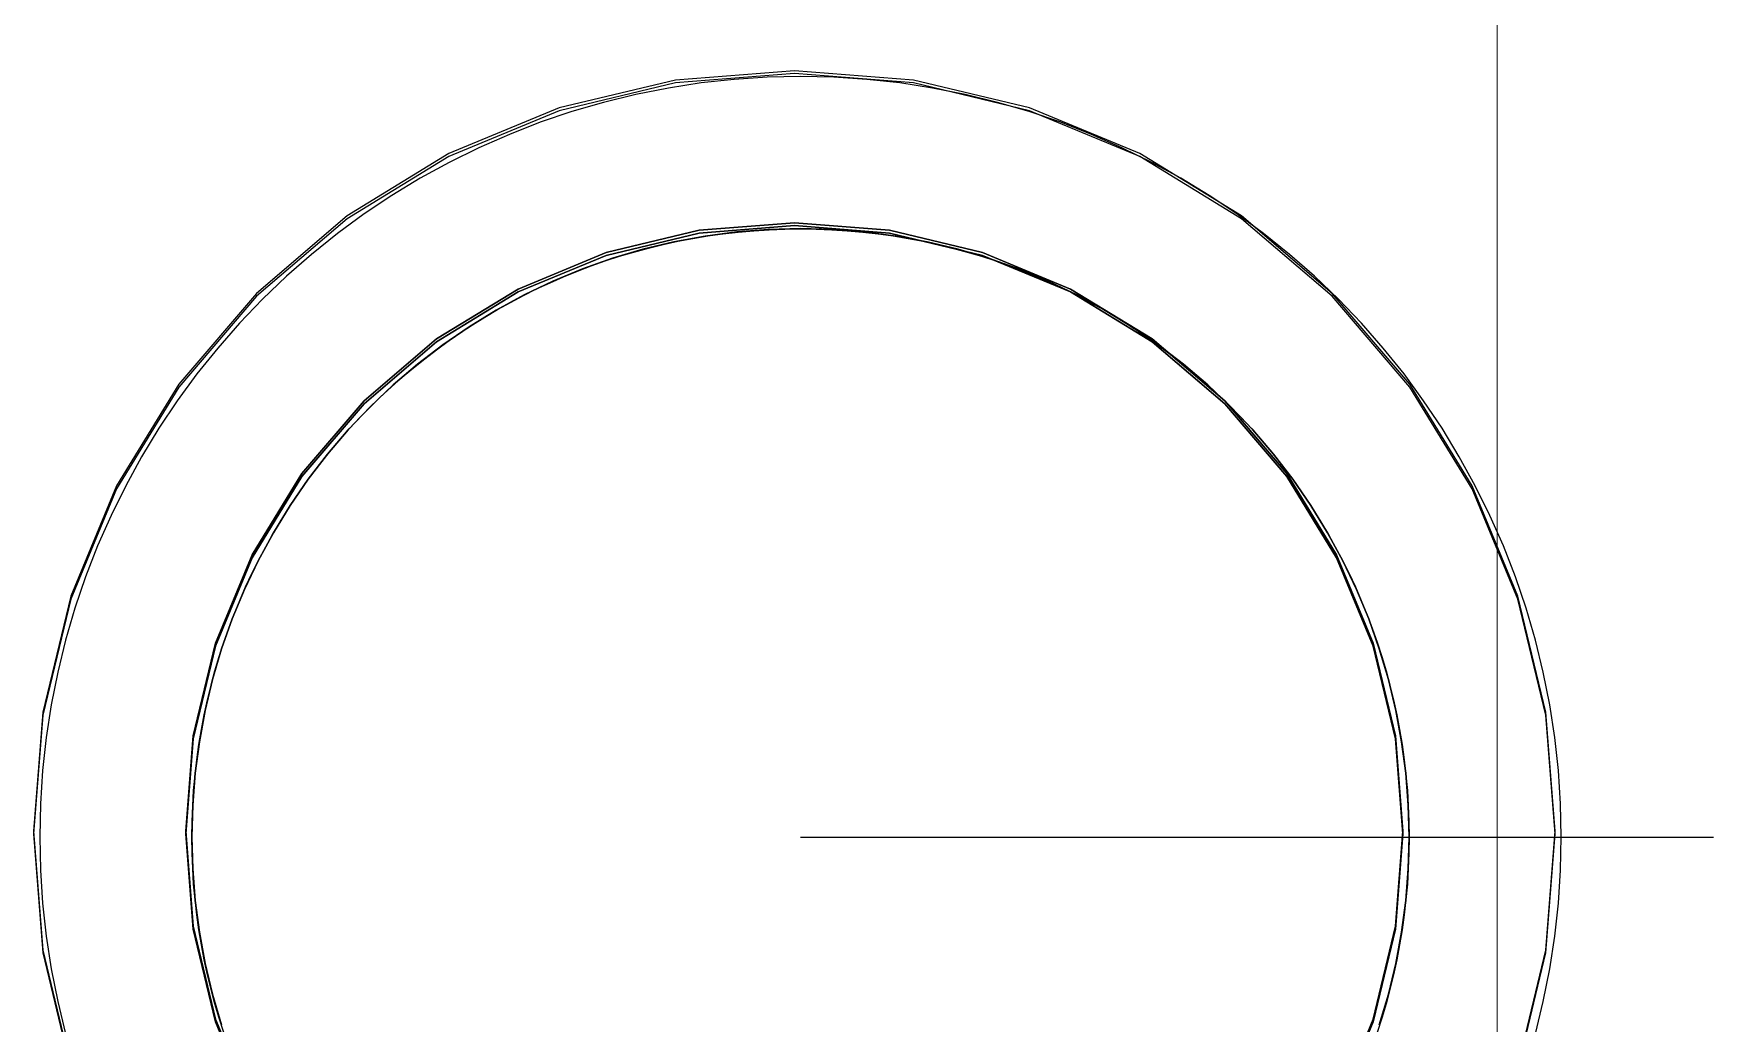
# Model space of a CAD drawing. Header units: millimetres. Extents: x 0 to 59350, y 0 to 29700.
# Drawn here: x 13592.4 to 13647.6, y 14258.7 to 14291.3 of the extents above; entities that cross this region are included whole.
import ezdxf

# ---------------------------------------------------------------- set-up
doc = ezdxf.new("R2010")
doc.units = ezdxf.units.MM
doc.layers.add('Slab', color=7, linetype='Continuous', lineweight=50)
doc.layers.add('Standard', color=7, linetype='Continuous', lineweight=25)

msp = doc.modelspace()

# ---------------------------------------------------------------- linework, layer by layer
at = {"layer": 'Slab', "color": 7, "linetype": 'Continuous', "lineweight": -3}
for p, q in [((13617.399, 14290.07), (13613.488, 14289.762)), ((13617.399, 14290.07), (13613.488, 14289.762)), ((13621.31, 14289.762), (13617.399, 14290.07)), ((13621.31, 14289.762), (13617.399, 14290.07)), ((13613.488, 14289.762), (13609.674, 14288.846)), ((13613.488, 14289.762), (13609.674, 14288.846)), ((13613.488, 14289.667), (13609.674, 14288.751)), ((13613.488, 14289.667), (13609.674, 14288.751)), ((13613.259, 14289.5), (13612.19, 14289.287)), ((13613.259, 14289.5), (13612.19, 14289.287)), ((13613.259, 14289.5), (13612.19, 14289.287)), ((13613.259, 14289.5), (13612.19, 14289.287)), ((13614.337, 14289.666), (13613.259, 14289.5)), ((13614.337, 14289.666), (13613.259, 14289.5)), ((13614.337, 14289.666), (13613.259, 14289.5)), ((13614.337, 14289.666), (13613.259, 14289.5)), ((13617.399, 14289.975), (13613.488, 14289.667)), ((13617.399, 14289.975), (13613.488, 14289.667)), ((13615.422, 14289.785), (13614.337, 14289.666)), ((13615.422, 14289.785), (13614.337, 14289.666)), ((13615.422, 14289.785), (13614.337, 14289.666)), ((13615.422, 14289.785), (13614.337, 14289.666)), ((13616.51, 14289.856), (13615.422, 14289.785)), ((13616.51, 14289.856), (13615.422, 14289.785)), ((13616.51, 14289.856), (13615.422, 14289.785)), ((13616.51, 14289.856), (13615.422, 14289.785)), ((13617.601, 14289.88), (13616.51, 14289.856)), ((13617.601, 14289.88), (13616.51, 14289.856)), ((13617.601, 14289.88), (13616.51, 14289.856)), ((13617.601, 14289.88), (13616.51, 14289.856)), ((13621.31, 14289.667), (13617.399, 14289.975)), ((13621.31, 14289.667), (13617.399, 14289.975)), ((13618.691, 14289.856), (13617.601, 14289.88)), ((13618.691, 14289.856), (13617.601, 14289.88)), ((13618.691, 14289.856), (13617.601, 14289.88)), ((13618.691, 14289.856), (13617.601, 14289.88)), ((13619.78, 14289.785), (13618.691, 14289.856)), ((13619.78, 14289.785), (13618.691, 14289.856)), ((13619.78, 14289.785), (13618.691, 14289.856)), ((13619.78, 14289.785), (13618.691, 14289.856)), ((13620.864, 14289.666), (13619.78, 14289.785)), ((13620.864, 14289.666), (13619.78, 14289.785)), ((13620.864, 14289.666), (13619.78, 14289.785)), ((13620.864, 14289.666), (13619.78, 14289.785)), ((13621.942, 14289.5), (13620.864, 14289.666)), ((13621.942, 14289.5), (13620.864, 14289.666)), ((13621.942, 14289.5), (13620.864, 14289.666)), ((13621.942, 14289.5), (13620.864, 14289.666)), ((13625.125, 14288.846), (13621.31, 14289.762)), ((13625.125, 14288.846), (13621.31, 14289.762)), ((13625.125, 14288.751), (13621.31, 14289.667)), ((13625.125, 14288.751), (13621.31, 14289.667)), ((13623.012, 14289.287), (13621.942, 14289.5)), ((13623.012, 14289.287), (13621.942, 14289.5)), ((13623.012, 14289.287), (13621.942, 14289.5)), ((13623.012, 14289.287), (13621.942, 14289.5)), ((13611.13, 14289.028), (13610.083, 14288.723)), ((13611.13, 14289.028), (13610.083, 14288.723)), ((13611.13, 14289.028), (13610.083, 14288.723)), ((13611.13, 14289.028), (13610.083, 14288.723)), ((13612.19, 14289.287), (13611.13, 14289.028)), ((13612.19, 14289.287), (13611.13, 14289.028)), ((13612.19, 14289.287), (13611.13, 14289.028)), ((13612.19, 14289.287), (13611.13, 14289.028)), ((13624.071, 14289.028), (13623.012, 14289.287)), ((13624.071, 14289.028), (13623.012, 14289.287)), ((13624.071, 14289.028), (13623.012, 14289.287)), ((13624.071, 14289.028), (13623.012, 14289.287)), ((13625.118, 14288.723), (13624.071, 14289.028)), ((13625.118, 14288.723), (13624.071, 14289.028)), ((13625.118, 14288.723), (13624.071, 14289.028)), ((13625.118, 14288.723), (13624.071, 14289.028)), ((13609.674, 14288.846), (13606.049, 14287.345)), ((13609.674, 14288.846), (13606.049, 14287.345)), ((13609.674, 14288.751), (13606.049, 14287.25)), ((13609.674, 14288.751), (13606.049, 14287.25)), ((13609.05, 14288.372), (13608.034, 14287.977)), ((13609.05, 14288.372), (13608.034, 14287.977)), ((13609.05, 14288.372), (13608.034, 14287.977)), ((13609.05, 14288.372), (13608.034, 14287.977)), ((13610.083, 14288.723), (13609.05, 14288.372)), ((13610.083, 14288.723), (13609.05, 14288.372)), ((13610.083, 14288.723), (13609.05, 14288.372)), ((13610.083, 14288.723), (13609.05, 14288.372)), ((13626.151, 14288.372), (13625.118, 14288.723)), ((13626.151, 14288.372), (13625.118, 14288.723)), ((13626.151, 14288.372), (13625.118, 14288.723)), ((13626.151, 14288.372), (13625.118, 14288.723)), ((13628.749, 14287.345), (13625.125, 14288.846)), ((13628.749, 14287.345), (13625.125, 14288.846)), ((13628.749, 14287.25), (13625.125, 14288.751)), ((13628.749, 14287.25), (13625.125, 14288.751)), ((13627.168, 14287.977), (13626.151, 14288.372)), ((13627.168, 14287.977), (13626.151, 14288.372)), ((13627.168, 14287.977), (13626.151, 14288.372)), ((13627.168, 14287.977), (13626.151, 14288.372)), ((13608.034, 14287.977), (13607.035, 14287.538)), ((13608.034, 14287.977), (13607.035, 14287.538)), ((13608.034, 14287.977), (13607.035, 14287.538)), ((13608.034, 14287.977), (13607.035, 14287.538)), ((13628.166, 14287.538), (13627.168, 14287.977)), ((13628.166, 14287.538), (13627.168, 14287.977)), ((13628.166, 14287.538), (13627.168, 14287.977)), ((13628.166, 14287.538), (13627.168, 14287.977)), ((13606.049, 14287.345), (13602.705, 14285.295)), ((13606.049, 14287.345), (13602.705, 14285.295)), ((13606.049, 14287.25), (13602.705, 14285.2)), ((13606.049, 14287.25), (13602.705, 14285.2)), ((13607.035, 14287.538), (13606.057, 14287.055)), ((13607.035, 14287.538), (13606.057, 14287.055)), ((13607.035, 14287.538), (13606.057, 14287.055)), ((13607.035, 14287.538), (13606.057, 14287.055)), ((13629.144, 14287.055), (13628.166, 14287.538)), ((13629.144, 14287.055), (13628.166, 14287.538)), ((13629.144, 14287.055), (13628.166, 14287.538)), ((13629.144, 14287.055), (13628.166, 14287.538)), ((13632.094, 14285.295), (13628.749, 14287.345)), ((13632.094, 14285.295), (13628.749, 14287.345)), ((13632.094, 14285.2), (13628.749, 14287.25)), ((13632.094, 14285.2), (13628.749, 14287.25)), ((13606.057, 14287.055), (13605.101, 14286.531)), ((13606.057, 14287.055), (13605.101, 14286.531)), ((13606.057, 14287.055), (13605.101, 14286.531)), ((13606.057, 14287.055), (13605.101, 14286.531)), ((13630.101, 14286.531), (13629.144, 14287.055)), ((13630.101, 14286.531), (13629.144, 14287.055)), ((13630.101, 14286.531), (13629.144, 14287.055)), ((13630.101, 14286.531), (13629.144, 14287.055)), ((13605.101, 14286.531), (13604.168, 14285.965)), ((13605.101, 14286.531), (13604.168, 14285.965)), ((13605.101, 14286.531), (13604.168, 14285.965)), ((13605.101, 14286.531), (13604.168, 14285.965)), ((13631.033, 14285.965), (13630.101, 14286.531)), ((13631.033, 14285.965), (13630.101, 14286.531)), ((13631.033, 14285.965), (13630.101, 14286.531)), ((13631.033, 14285.965), (13630.101, 14286.531)), ((13604.168, 14285.965), (13603.261, 14285.359)), ((13604.168, 14285.965), (13603.261, 14285.359)), ((13604.168, 14285.965), (13603.261, 14285.359)), ((13604.168, 14285.965), (13603.261, 14285.359)), ((13631.94, 14285.359), (13631.033, 14285.965)), ((13631.94, 14285.359), (13631.033, 14285.965)), ((13631.94, 14285.359), (13631.033, 14285.965)), ((13631.94, 14285.359), (13631.033, 14285.965)), ((13602.705, 14285.295), (13599.721, 14282.747)), ((13602.705, 14285.295), (13599.721, 14282.747)), ((13602.705, 14285.2), (13599.721, 14282.653)), ((13602.705, 14285.2), (13599.721, 14282.653)), ((13603.261, 14285.359), (13602.382, 14284.714)), ((13603.261, 14285.359), (13602.382, 14284.714)), ((13603.261, 14285.359), (13602.382, 14284.714)), ((13603.261, 14285.359), (13602.382, 14284.714)), ((13614.27, 14284.824), (13617.399, 14285.07)), ((13617.399, 14285.07), (13614.27, 14284.824)), ((13617.399, 14285.07), (13620.528, 14284.824)), ((13620.528, 14284.824), (13617.399, 14285.07)), ((13632.82, 14284.714), (13631.94, 14285.359)), ((13632.82, 14284.714), (13631.94, 14285.359)), ((13632.82, 14284.714), (13631.94, 14285.359)), ((13632.82, 14284.714), (13631.94, 14285.359)), ((13635.077, 14282.747), (13632.094, 14285.295)), ((13635.077, 14282.747), (13632.094, 14285.295)), ((13635.077, 14282.653), (13632.094, 14285.2)), ((13635.077, 14282.653), (13632.094, 14285.2)), ((13602.382, 14284.714), (13601.531, 14284.031)), ((13602.382, 14284.714), (13601.531, 14284.031)), ((13602.382, 14284.714), (13601.531, 14284.031)), ((13602.382, 14284.714), (13601.531, 14284.031)), ((13611.219, 14284.091), (13614.27, 14284.824)), ((13614.27, 14284.824), (13611.219, 14284.091)), ((13611.219, 14283.996), (13614.27, 14284.729)), ((13614.27, 14284.729), (13611.219, 14283.996)), ((13613.442, 14284.443), (13614.472, 14284.634)), ((13614.472, 14284.634), (13613.442, 14284.443)), ((13614.472, 14284.634), (13613.442, 14284.443)), ((13613.442, 14284.443), (13614.472, 14284.634)), ((13614.472, 14284.634), (13613.442, 14284.443)), ((13613.442, 14284.443), (13614.472, 14284.634)), ((13614.27, 14284.729), (13617.399, 14284.975)), ((13617.399, 14284.975), (13614.27, 14284.729)), ((13614.472, 14284.634), (13615.51, 14284.77)), ((13615.51, 14284.77), (13614.472, 14284.634)), ((13615.51, 14284.77), (13614.472, 14284.634)), ((13614.472, 14284.634), (13615.51, 14284.77)), ((13615.51, 14284.77), (13614.472, 14284.634)), ((13614.472, 14284.634), (13615.51, 14284.77)), ((13615.51, 14284.77), (13616.554, 14284.852)), ((13616.554, 14284.852), (13615.51, 14284.77)), ((13616.554, 14284.852), (13615.51, 14284.77)), ((13615.51, 14284.77), (13616.554, 14284.852)), ((13616.554, 14284.852), (13615.51, 14284.77)), ((13615.51, 14284.77), (13616.554, 14284.852)), ((13616.554, 14284.852), (13617.601, 14284.88)), ((13617.601, 14284.88), (13616.554, 14284.852)), ((13617.601, 14284.88), (13616.554, 14284.852)), ((13616.554, 14284.852), (13617.601, 14284.88)), ((13617.601, 14284.88), (13616.554, 14284.852)), ((13616.554, 14284.852), (13617.601, 14284.88)), ((13617.399, 14284.975), (13620.528, 14284.729)), ((13620.528, 14284.729), (13617.399, 14284.975)), ((13617.601, 14284.88), (13618.647, 14284.852)), ((13618.647, 14284.852), (13617.601, 14284.88)), ((13618.647, 14284.852), (13617.601, 14284.88)), ((13617.601, 14284.88), (13618.647, 14284.852)), ((13618.647, 14284.852), (13617.601, 14284.88)), ((13617.601, 14284.88), (13618.647, 14284.852)), ((13618.647, 14284.852), (13619.691, 14284.77)), ((13619.691, 14284.77), (13618.647, 14284.852)), ((13619.691, 14284.77), (13618.647, 14284.852)), ((13618.647, 14284.852), (13619.691, 14284.77)), ((13619.691, 14284.77), (13618.647, 14284.852)), ((13618.647, 14284.852), (13619.691, 14284.77)), ((13619.691, 14284.77), (13620.729, 14284.634)), ((13620.729, 14284.634), (13619.691, 14284.77)), ((13620.729, 14284.634), (13619.691, 14284.77)), ((13619.691, 14284.77), (13620.729, 14284.634)), ((13620.729, 14284.634), (13619.691, 14284.77)), ((13619.691, 14284.77), (13620.729, 14284.634)), ((13620.528, 14284.824), (13623.58, 14284.091)), ((13623.58, 14284.091), (13620.528, 14284.824)), ((13620.528, 14284.729), (13623.58, 14283.996)), ((13623.58, 14283.996), (13620.528, 14284.729)), ((13620.729, 14284.634), (13621.759, 14284.443)), ((13621.759, 14284.443), (13620.729, 14284.634)), ((13621.759, 14284.443), (13620.729, 14284.634)), ((13620.729, 14284.634), (13621.759, 14284.443)), ((13621.759, 14284.443), (13620.729, 14284.634)), ((13620.729, 14284.634), (13621.759, 14284.443)), ((13633.67, 14284.031), (13632.82, 14284.714)), ((13633.67, 14284.031), (13632.82, 14284.714)), ((13633.67, 14284.031), (13632.82, 14284.714)), ((13633.67, 14284.031), (13632.82, 14284.714)), ((13601.531, 14284.031), (13600.711, 14283.312)), ((13601.531, 14284.031), (13600.711, 14283.312)), ((13601.531, 14284.031), (13600.711, 14283.312)), ((13601.531, 14284.031), (13600.711, 14283.312)), ((13608.319, 14282.89), (13611.219, 14284.091)), ((13611.219, 14284.091), (13608.319, 14282.89)), ((13608.319, 14282.795), (13611.219, 14283.996)), ((13611.219, 14283.996), (13608.319, 14282.795)), ((13611.42, 14283.901), (13612.424, 14284.198)), ((13612.424, 14284.198), (13611.42, 14283.901)), ((13612.424, 14284.198), (13611.42, 14283.901)), ((13611.42, 14283.901), (13612.424, 14284.198)), ((13612.424, 14284.198), (13611.42, 14283.901)), ((13611.42, 14283.901), (13612.424, 14284.198)), ((13612.424, 14284.198), (13613.442, 14284.443)), ((13613.442, 14284.443), (13612.424, 14284.198)), ((13613.442, 14284.443), (13612.424, 14284.198)), ((13612.424, 14284.198), (13613.442, 14284.443)), ((13613.442, 14284.443), (13612.424, 14284.198)), ((13612.424, 14284.198), (13613.442, 14284.443)), ((13621.759, 14284.443), (13622.777, 14284.198)), ((13622.777, 14284.198), (13621.759, 14284.443)), ((13622.777, 14284.198), (13621.759, 14284.443)), ((13621.759, 14284.443), (13622.777, 14284.198)), ((13622.777, 14284.198), (13621.759, 14284.443)), ((13621.759, 14284.443), (13622.777, 14284.198)), ((13622.777, 14284.198), (13623.781, 14283.901)), ((13623.781, 14283.901), (13622.777, 14284.198)), ((13623.781, 14283.901), (13622.777, 14284.198)), ((13622.777, 14284.198), (13623.781, 14283.901)), ((13623.781, 14283.901), (13622.777, 14284.198)), ((13622.777, 14284.198), (13623.781, 14283.901)), ((13623.58, 14284.091), (13626.479, 14282.89)), ((13626.479, 14282.89), (13623.58, 14284.091)), ((13623.58, 14283.996), (13626.479, 14282.795)), ((13626.479, 14282.795), (13623.58, 14283.996)), ((13634.49, 14283.312), (13633.67, 14284.031)), ((13634.49, 14283.312), (13633.67, 14284.031)), ((13634.49, 14283.312), (13633.67, 14284.031)), ((13634.49, 14283.312), (13633.67, 14284.031)), ((13609.466, 14283.151), (13610.433, 14283.552)), ((13610.433, 14283.552), (13609.466, 14283.151)), ((13610.433, 14283.552), (13609.466, 14283.151)), ((13609.466, 14283.151), (13610.433, 14283.552)), ((13610.433, 14283.552), (13609.466, 14283.151)), ((13609.466, 14283.151), (13610.433, 14283.552)), ((13610.433, 14283.552), (13611.42, 14283.901)), ((13611.42, 14283.901), (13610.433, 14283.552)), ((13611.42, 14283.901), (13610.433, 14283.552)), ((13610.433, 14283.552), (13611.42, 14283.901)), ((13611.42, 14283.901), (13610.433, 14283.552)), ((13610.433, 14283.552), (13611.42, 14283.901)), ((13623.781, 14283.901), (13624.768, 14283.552)), ((13624.768, 14283.552), (13623.781, 14283.901)), ((13624.768, 14283.552), (13623.781, 14283.901)), ((13623.781, 14283.901), (13624.768, 14283.552)), ((13624.768, 14283.552), (13623.781, 14283.901)), ((13623.781, 14283.901), (13624.768, 14283.552)), ((13624.768, 14283.552), (13625.735, 14283.151)), ((13625.735, 14283.151), (13624.768, 14283.552)), ((13625.735, 14283.151), (13624.768, 14283.552)), ((13624.768, 14283.552), (13625.735, 14283.151)), ((13625.735, 14283.151), (13624.768, 14283.552)), ((13624.768, 14283.552), (13625.735, 14283.151)), ((13600.711, 14283.312), (13599.923, 14282.558)), ((13600.711, 14283.312), (13599.923, 14282.558)), ((13600.711, 14283.312), (13599.923, 14282.558)), ((13600.711, 14283.312), (13599.923, 14282.558)), ((13605.643, 14281.25), (13608.319, 14282.89)), ((13608.319, 14282.89), (13605.643, 14281.25)), ((13608.521, 14282.7), (13609.466, 14283.151)), ((13609.466, 14283.151), (13608.521, 14282.7)), ((13609.466, 14283.151), (13608.521, 14282.7)), ((13608.521, 14282.7), (13609.466, 14283.151)), ((13609.466, 14283.151), (13608.521, 14282.7)), ((13608.521, 14282.7), (13609.466, 14283.151)), ((13625.735, 14283.151), (13626.68, 14282.7)), ((13626.68, 14282.7), (13625.735, 14283.151)), ((13626.68, 14282.7), (13625.735, 14283.151)), ((13625.735, 14283.151), (13626.68, 14282.7)), ((13626.68, 14282.7), (13625.735, 14283.151)), ((13625.735, 14283.151), (13626.68, 14282.7)), ((13626.479, 14282.89), (13629.155, 14281.25)), ((13629.155, 14281.25), (13626.479, 14282.89)), ((13635.278, 14282.558), (13634.49, 14283.312)), ((13635.278, 14282.558), (13634.49, 14283.312)), ((13635.278, 14282.558), (13634.49, 14283.312)), ((13635.278, 14282.558), (13634.49, 14283.312)), ((13599.721, 14282.747), (13597.174, 14279.764)), ((13599.721, 14282.747), (13597.174, 14279.764)), ((13599.721, 14282.653), (13597.174, 14279.67)), ((13599.721, 14282.653), (13597.174, 14279.67)), ((13599.923, 14282.558), (13599.169, 14281.77)), ((13599.923, 14282.558), (13599.169, 14281.77)), ((13599.923, 14282.558), (13599.169, 14281.77)), ((13599.923, 14282.558), (13599.169, 14281.77)), ((13605.643, 14281.155), (13608.319, 14282.795)), ((13608.319, 14282.795), (13605.643, 14281.155)), ((13607.601, 14282.2), (13608.521, 14282.7)), ((13608.521, 14282.7), (13607.601, 14282.2)), ((13608.521, 14282.7), (13607.601, 14282.2)), ((13607.601, 14282.2), (13608.521, 14282.7)), ((13608.521, 14282.7), (13607.601, 14282.2)), ((13607.601, 14282.2), (13608.521, 14282.7)), ((13626.479, 14282.795), (13629.155, 14281.155)), ((13629.155, 14281.155), (13626.479, 14282.795)), ((13626.68, 14282.7), (13627.601, 14282.2)), ((13627.601, 14282.2), (13626.68, 14282.7)), ((13627.601, 14282.2), (13626.68, 14282.7)), ((13626.68, 14282.7), (13627.601, 14282.2)), ((13627.601, 14282.2), (13626.68, 14282.7)), ((13626.68, 14282.7), (13627.601, 14282.2)), ((13637.625, 14279.764), (13635.077, 14282.747)), ((13637.625, 14279.764), (13635.077, 14282.747)), ((13637.625, 14279.67), (13635.077, 14282.653)), ((13637.625, 14279.67), (13635.077, 14282.653)), ((13636.033, 14281.77), (13635.278, 14282.558)), ((13636.033, 14281.77), (13635.278, 14282.558)), ((13636.033, 14281.77), (13635.278, 14282.558)), ((13636.033, 14281.77), (13635.278, 14282.558)), ((13599.169, 14281.77), (13598.45, 14280.95)), ((13599.169, 14281.77), (13598.45, 14280.95)), ((13599.169, 14281.77), (13598.45, 14280.95)), ((13599.169, 14281.77), (13598.45, 14280.95)), ((13606.708, 14281.653), (13607.601, 14282.2)), ((13607.601, 14282.2), (13606.708, 14281.653)), ((13607.601, 14282.2), (13606.708, 14281.653)), ((13606.708, 14281.653), (13607.601, 14282.2)), ((13607.601, 14282.2), (13606.708, 14281.653)), ((13606.708, 14281.653), (13607.601, 14282.2)), ((13627.601, 14282.2), (13628.493, 14281.653)), ((13628.493, 14281.653), (13627.601, 14282.2)), ((13628.493, 14281.653), (13627.601, 14282.2)), ((13627.601, 14282.2), (13628.493, 14281.653)), ((13628.493, 14281.653), (13627.601, 14282.2)), ((13627.601, 14282.2), (13628.493, 14281.653)), ((13636.752, 14280.95), (13636.033, 14281.77)), ((13636.752, 14280.95), (13636.033, 14281.77)), ((13636.752, 14280.95), (13636.033, 14281.77)), ((13636.752, 14280.95), (13636.033, 14281.77)), ((13603.257, 14279.212), (13605.643, 14281.25)), ((13605.643, 14281.25), (13603.257, 14279.212)), ((13605.845, 14281.06), (13606.708, 14281.653)), ((13606.708, 14281.653), (13605.845, 14281.06)), ((13606.708, 14281.653), (13605.845, 14281.06)), ((13605.845, 14281.06), (13606.708, 14281.653)), ((13606.708, 14281.653), (13605.845, 14281.06)), ((13605.845, 14281.06), (13606.708, 14281.653)), ((13628.493, 14281.653), (13629.356, 14281.06)), ((13629.356, 14281.06), (13628.493, 14281.653)), ((13629.356, 14281.06), (13628.493, 14281.653)), ((13628.493, 14281.653), (13629.356, 14281.06)), ((13629.356, 14281.06), (13628.493, 14281.653)), ((13628.493, 14281.653), (13629.356, 14281.06)), ((13629.155, 14281.25), (13631.541, 14279.212)), ((13631.541, 14279.212), (13629.155, 14281.25)), ((13598.45, 14280.95), (13597.767, 14280.099)), ((13598.45, 14280.95), (13597.767, 14280.099)), ((13598.45, 14280.95), (13597.767, 14280.099)), ((13598.45, 14280.95), (13597.767, 14280.099)), ((13603.257, 14279.117), (13605.643, 14281.155)), ((13605.643, 14281.155), (13603.257, 14279.117)), ((13605.014, 14280.423), (13605.845, 14281.06)), ((13605.845, 14281.06), (13605.014, 14280.423)), ((13605.845, 14281.06), (13605.014, 14280.423)), ((13605.014, 14280.423), (13605.845, 14281.06)), ((13605.845, 14281.06), (13605.014, 14280.423)), ((13605.014, 14280.423), (13605.845, 14281.06)), ((13629.155, 14281.155), (13631.541, 14279.117)), ((13631.541, 14279.117), (13629.155, 14281.155)), ((13629.356, 14281.06), (13630.187, 14280.423)), ((13630.187, 14280.423), (13629.356, 14281.06)), ((13630.187, 14280.423), (13629.356, 14281.06)), ((13629.356, 14281.06), (13630.187, 14280.423)), ((13630.187, 14280.423), (13629.356, 14281.06)), ((13629.356, 14281.06), (13630.187, 14280.423)), ((13637.434, 14280.099), (13636.752, 14280.95)), ((13637.434, 14280.099), (13636.752, 14280.95)), ((13637.434, 14280.099), (13636.752, 14280.95)), ((13637.434, 14280.099), (13636.752, 14280.95)), ((13597.767, 14280.099), (13597.122, 14279.219)), ((13597.767, 14280.099), (13597.122, 14279.219)), ((13597.767, 14280.099), (13597.122, 14279.219)), ((13597.767, 14280.099), (13597.122, 14279.219)), ((13604.218, 14279.743), (13605.014, 14280.423)), ((13605.014, 14280.423), (13604.218, 14279.743)), ((13605.014, 14280.423), (13604.218, 14279.743)), ((13604.218, 14279.743), (13605.014, 14280.423)), ((13605.014, 14280.423), (13604.218, 14279.743)), ((13604.218, 14279.743), (13605.014, 14280.423)), ((13630.187, 14280.423), (13630.983, 14279.743)), ((13630.983, 14279.743), (13630.187, 14280.423)), ((13630.983, 14279.743), (13630.187, 14280.423)), ((13630.187, 14280.423), (13630.983, 14279.743)), ((13630.983, 14279.743), (13630.187, 14280.423)), ((13630.187, 14280.423), (13630.983, 14279.743)), ((13638.079, 14279.219), (13637.434, 14280.099)), ((13638.079, 14279.219), (13637.434, 14280.099)), ((13638.079, 14279.219), (13637.434, 14280.099)), ((13638.079, 14279.219), (13637.434, 14280.099)), ((13597.174, 14279.764), (13595.124, 14276.42)), ((13597.174, 14279.764), (13595.124, 14276.42)), ((13597.174, 14279.67), (13595.124, 14276.325)), ((13597.174, 14279.67), (13595.124, 14276.325)), ((13603.458, 14279.022), (13604.218, 14279.743)), ((13604.218, 14279.743), (13603.458, 14279.022)), ((13604.218, 14279.743), (13603.458, 14279.022)), ((13603.458, 14279.022), (13604.218, 14279.743)), ((13604.218, 14279.743), (13603.458, 14279.022)), ((13603.458, 14279.022), (13604.218, 14279.743)), ((13630.983, 14279.743), (13631.743, 14279.022)), ((13631.743, 14279.022), (13630.983, 14279.743)), ((13631.743, 14279.022), (13630.983, 14279.743)), ((13630.983, 14279.743), (13631.743, 14279.022)), ((13631.743, 14279.022), (13630.983, 14279.743)), ((13630.983, 14279.743), (13631.743, 14279.022)), ((13639.674, 14276.42), (13637.625, 14279.764)), ((13639.674, 14276.42), (13637.625, 14279.764)), ((13639.674, 14276.325), (13637.625, 14279.67)), ((13639.674, 14276.325), (13637.625, 14279.67)), ((13597.122, 14279.219), (13596.516, 14278.312)), ((13597.122, 14279.219), (13596.516, 14278.312)), ((13597.122, 14279.219), (13596.516, 14278.312)), ((13597.122, 14279.219), (13596.516, 14278.312)), ((13601.219, 14276.826), (13603.257, 14279.212)), ((13603.257, 14279.212), (13601.219, 14276.826)), ((13601.219, 14276.731), (13603.257, 14279.117)), ((13603.257, 14279.117), (13601.219, 14276.731)), ((13602.738, 14278.263), (13603.458, 14279.022)), ((13603.458, 14279.022), (13602.738, 14278.263)), ((13603.458, 14279.022), (13602.738, 14278.263)), ((13602.738, 14278.263), (13603.458, 14279.022)), ((13603.458, 14279.022), (13602.738, 14278.263)), ((13602.738, 14278.263), (13603.458, 14279.022)), ((13631.541, 14279.212), (13633.58, 14276.826)), ((13633.58, 14276.826), (13631.541, 14279.212)), ((13631.541, 14279.117), (13633.58, 14276.731)), ((13633.58, 14276.731), (13631.541, 14279.117)), ((13631.743, 14279.022), (13632.464, 14278.263)), ((13632.464, 14278.263), (13631.743, 14279.022)), ((13632.464, 14278.263), (13631.743, 14279.022)), ((13631.743, 14279.022), (13632.464, 14278.263)), ((13632.464, 14278.263), (13631.743, 14279.022)), ((13631.743, 14279.022), (13632.464, 14278.263)), ((13638.685, 14278.312), (13638.079, 14279.219)), ((13638.685, 14278.312), (13638.079, 14279.219)), ((13638.685, 14278.312), (13638.079, 14279.219)), ((13638.685, 14278.312), (13638.079, 14279.219)), ((13596.516, 14278.312), (13595.95, 14277.38)), ((13596.516, 14278.312), (13595.95, 14277.38)), ((13596.516, 14278.312), (13595.95, 14277.38)), ((13596.516, 14278.312), (13595.95, 14277.38)), ((13602.058, 14277.466), (13602.738, 14278.263)), ((13602.738, 14278.263), (13602.058, 14277.466)), ((13602.738, 14278.263), (13602.058, 14277.466)), ((13602.058, 14277.466), (13602.738, 14278.263)), ((13602.738, 14278.263), (13602.058, 14277.466)), ((13602.058, 14277.466), (13602.738, 14278.263)), ((13632.464, 14278.263), (13633.144, 14277.466)), ((13633.144, 14277.466), (13632.464, 14278.263)), ((13633.144, 14277.466), (13632.464, 14278.263)), ((13632.464, 14278.263), (13633.144, 14277.466)), ((13633.144, 14277.466), (13632.464, 14278.263)), ((13632.464, 14278.263), (13633.144, 14277.466)), ((13639.251, 14277.38), (13638.685, 14278.312)), ((13639.251, 14277.38), (13638.685, 14278.312)), ((13639.251, 14277.38), (13638.685, 14278.312)), ((13639.251, 14277.38), (13638.685, 14278.312)), ((13595.95, 14277.38), (13595.425, 14276.424)), ((13595.95, 14277.38), (13595.425, 14276.424)), ((13595.95, 14277.38), (13595.425, 14276.424)), ((13595.95, 14277.38), (13595.425, 14276.424)), ((13601.42, 14276.636), (13602.058, 14277.466)), ((13602.058, 14277.466), (13601.42, 14276.636)), ((13602.058, 14277.466), (13601.42, 14276.636)), ((13601.42, 14276.636), (13602.058, 14277.466)), ((13602.058, 14277.466), (13601.42, 14276.636)), ((13601.42, 14276.636), (13602.058, 14277.466)), ((13633.144, 14277.466), (13633.781, 14276.636)), ((13633.781, 14276.636), (13633.144, 14277.466)), ((13633.781, 14276.636), (13633.144, 14277.466)), ((13633.144, 14277.466), (13633.781, 14276.636)), ((13633.781, 14276.636), (13633.144, 14277.466)), ((13633.144, 14277.466), (13633.781, 14276.636)), ((13639.776, 14276.424), (13639.251, 14277.38)), ((13639.776, 14276.424), (13639.251, 14277.38)), ((13639.776, 14276.424), (13639.251, 14277.38)), ((13639.776, 14276.424), (13639.251, 14277.38)), ((13599.579, 14274.15), (13601.219, 14276.826)), ((13601.219, 14276.826), (13599.579, 14274.15)), ((13633.58, 14276.826), (13635.219, 14274.15)), ((13635.219, 14274.15), (13633.58, 14276.826)), ((13595.124, 14276.42), (13593.623, 14272.795)), ((13595.124, 14276.42), (13593.623, 14272.795)), ((13595.124, 14276.325), (13593.623, 14272.7)), ((13595.124, 14276.325), (13593.623, 14272.7)), ((13595.425, 14276.424), (13594.943, 14275.445)), ((13595.425, 14276.424), (13594.943, 14275.445)), ((13595.425, 14276.424), (13594.943, 14275.445)), ((13595.425, 14276.424), (13594.943, 14275.445)), ((13599.579, 14274.055), (13601.219, 14276.731)), ((13601.219, 14276.731), (13599.579, 14274.055)), ((13600.827, 14275.773), (13601.42, 14276.636)), ((13601.42, 14276.636), (13600.827, 14275.773)), ((13601.42, 14276.636), (13600.827, 14275.773)), ((13600.827, 14275.773), (13601.42, 14276.636)), ((13601.42, 14276.636), (13600.827, 14275.773)), ((13600.827, 14275.773), (13601.42, 14276.636)), ((13633.58, 14276.731), (13635.219, 14274.055)), ((13635.219, 14274.055), (13633.58, 14276.731)), ((13633.781, 14276.636), (13634.374, 14275.773)), ((13634.374, 14275.773), (13633.781, 14276.636)), ((13634.374, 14275.773), (13633.781, 14276.636)), ((13633.781, 14276.636), (13634.374, 14275.773)), ((13634.374, 14275.773), (13633.781, 14276.636)), ((13633.781, 14276.636), (13634.374, 14275.773)), ((13641.176, 14272.795), (13639.674, 14276.42)), ((13641.176, 14272.795), (13639.674, 14276.42)), ((13641.176, 14272.7), (13639.674, 14276.325)), ((13641.176, 14272.7), (13639.674, 14276.325)), ((13640.258, 14275.445), (13639.776, 14276.424)), ((13640.258, 14275.445), (13639.776, 14276.424)), ((13640.258, 14275.445), (13639.776, 14276.424)), ((13640.258, 14275.445), (13639.776, 14276.424)), ((13600.28, 14274.88), (13600.827, 14275.773)), ((13600.827, 14275.773), (13600.28, 14274.88)), ((13600.827, 14275.773), (13600.28, 14274.88)), ((13600.28, 14274.88), (13600.827, 14275.773)), ((13600.827, 14275.773), (13600.28, 14274.88)), ((13600.28, 14274.88), (13600.827, 14275.773)), ((13634.374, 14275.773), (13634.921, 14274.88)), ((13634.921, 14274.88), (13634.374, 14275.773)), ((13634.921, 14274.88), (13634.374, 14275.773)), ((13634.374, 14275.773), (13634.921, 14274.88)), ((13634.921, 14274.88), (13634.374, 14275.773)), ((13634.374, 14275.773), (13634.921, 14274.88)), ((13594.943, 14275.445), (13594.504, 14274.447)), ((13594.943, 14275.445), (13594.504, 14274.447)), ((13594.943, 14275.445), (13594.504, 14274.447)), ((13594.943, 14275.445), (13594.504, 14274.447)), ((13640.698, 14274.447), (13640.258, 14275.445)), ((13640.698, 14274.447), (13640.258, 14275.445)), ((13640.698, 14274.447), (13640.258, 14275.445)), ((13640.698, 14274.447), (13640.258, 14275.445)), ((13599.78, 14273.96), (13600.28, 14274.88)), ((13600.28, 14274.88), (13599.78, 14273.96)), ((13600.28, 14274.88), (13599.78, 14273.96)), ((13599.78, 14273.96), (13600.28, 14274.88)), ((13600.28, 14274.88), (13599.78, 14273.96)), ((13599.78, 14273.96), (13600.28, 14274.88)), ((13634.921, 14274.88), (13635.421, 14273.96)), ((13635.421, 14273.96), (13634.921, 14274.88)), ((13635.421, 14273.96), (13634.921, 14274.88)), ((13634.921, 14274.88), (13635.421, 14273.96)), ((13635.421, 14273.96), (13634.921, 14274.88)), ((13634.921, 14274.88), (13635.421, 14273.96)), ((13594.504, 14274.447), (13594.108, 14273.43)), ((13594.504, 14274.447), (13594.108, 14273.43)), ((13594.504, 14274.447), (13594.108, 14273.43)), ((13594.504, 14274.447), (13594.108, 14273.43)), ((13598.378, 14271.25), (13599.579, 14274.15)), ((13599.579, 14274.15), (13598.378, 14271.25)), ((13598.378, 14271.155), (13599.579, 14274.055)), ((13599.579, 14274.055), (13598.378, 14271.155)), ((13635.219, 14274.15), (13636.42, 14271.25)), ((13636.42, 14271.25), (13635.219, 14274.15)), ((13635.219, 14274.055), (13636.42, 14271.155)), ((13636.42, 14271.155), (13635.219, 14274.055)), ((13641.093, 14273.43), (13640.698, 14274.447)), ((13641.093, 14273.43), (13640.698, 14274.447)), ((13641.093, 14273.43), (13640.698, 14274.447)), ((13641.093, 14273.43), (13640.698, 14274.447)), ((13599.33, 14273.015), (13599.78, 14273.96)), ((13599.78, 14273.96), (13599.33, 14273.015)), ((13599.78, 14273.96), (13599.33, 14273.015)), ((13599.33, 14273.015), (13599.78, 14273.96)), ((13599.78, 14273.96), (13599.33, 14273.015)), ((13599.33, 14273.015), (13599.78, 14273.96)), ((13635.421, 14273.96), (13635.872, 14273.015)), ((13635.872, 14273.015), (13635.421, 14273.96)), ((13635.872, 14273.015), (13635.421, 14273.96)), ((13635.421, 14273.96), (13635.872, 14273.015)), ((13635.872, 14273.015), (13635.421, 14273.96)), ((13635.421, 14273.96), (13635.872, 14273.015)), ((13594.108, 14273.43), (13593.758, 14272.398)), ((13594.108, 14273.43), (13593.758, 14272.398)), ((13594.108, 14273.43), (13593.758, 14272.398)), ((13594.108, 14273.43), (13593.758, 14272.398)), ((13598.929, 14272.047), (13599.33, 14273.015)), ((13599.33, 14273.015), (13598.929, 14272.047)), ((13599.33, 14273.015), (13598.929, 14272.047)), ((13598.929, 14272.047), (13599.33, 14273.015)), ((13599.33, 14273.015), (13598.929, 14272.047)), ((13598.929, 14272.047), (13599.33, 14273.015)), ((13635.872, 14273.015), (13636.272, 14272.047)), ((13636.272, 14272.047), (13635.872, 14273.015)), ((13636.272, 14272.047), (13635.872, 14273.015)), ((13635.872, 14273.015), (13636.272, 14272.047)), ((13636.272, 14272.047), (13635.872, 14273.015)), ((13635.872, 14273.015), (13636.272, 14272.047)), ((13641.444, 14272.398), (13641.093, 14273.43)), ((13641.444, 14272.398), (13641.093, 14273.43)), ((13641.444, 14272.398), (13641.093, 14273.43)), ((13641.444, 14272.398), (13641.093, 14273.43)), ((13593.623, 14272.795), (13592.707, 14268.981)), ((13593.623, 14272.795), (13592.707, 14268.981)), ((13593.623, 14272.7), (13592.707, 14268.886)), ((13593.623, 14272.7), (13592.707, 14268.886)), ((13593.758, 14272.398), (13593.452, 14271.35)), ((13593.758, 14272.398), (13593.452, 14271.35)), ((13593.758, 14272.398), (13593.452, 14271.35)), ((13593.758, 14272.398), (13593.452, 14271.35)), ((13642.091, 14268.981), (13641.176, 14272.795)), ((13642.091, 14268.981), (13641.176, 14272.795)), ((13642.091, 14268.886), (13641.176, 14272.7)), ((13642.091, 14268.886), (13641.176, 14272.7)), ((13641.749, 14271.35), (13641.444, 14272.398)), ((13641.749, 14271.35), (13641.444, 14272.398)), ((13641.749, 14271.35), (13641.444, 14272.398)), ((13641.749, 14271.35), (13641.444, 14272.398)), ((13598.579, 14271.06), (13598.929, 14272.047)), ((13598.929, 14272.047), (13598.579, 14271.06)), ((13598.929, 14272.047), (13598.579, 14271.06)), ((13598.579, 14271.06), (13598.929, 14272.047)), ((13598.929, 14272.047), (13598.579, 14271.06)), ((13598.579, 14271.06), (13598.929, 14272.047)), ((13636.272, 14272.047), (13636.622, 14271.06)), ((13636.622, 14271.06), (13636.272, 14272.047)), ((13636.622, 14271.06), (13636.272, 14272.047)), ((13636.272, 14272.047), (13636.622, 14271.06)), ((13636.622, 14271.06), (13636.272, 14272.047)), ((13636.272, 14272.047), (13636.622, 14271.06)), ((13593.452, 14271.35), (13593.193, 14270.291)), ((13593.452, 14271.35), (13593.193, 14270.291)), ((13593.452, 14271.35), (13593.193, 14270.291)), ((13593.452, 14271.35), (13593.193, 14270.291)), ((13597.645, 14268.198), (13598.378, 14271.25)), ((13598.378, 14271.25), (13597.645, 14268.198)), ((13636.42, 14271.25), (13637.153, 14268.198)), ((13637.153, 14268.198), (13636.42, 14271.25)), ((13642.008, 14270.291), (13641.749, 14271.35)), ((13642.008, 14270.291), (13641.749, 14271.35)), ((13642.008, 14270.291), (13641.749, 14271.35)), ((13642.008, 14270.291), (13641.749, 14271.35)), ((13597.645, 14268.104), (13598.378, 14271.155)), ((13598.378, 14271.155), (13597.645, 14268.104)), ((13598.282, 14270.056), (13598.579, 14271.06)), ((13598.579, 14271.06), (13598.282, 14270.056)), ((13598.579, 14271.06), (13598.282, 14270.056)), ((13598.282, 14270.056), (13598.579, 14271.06)), ((13598.579, 14271.06), (13598.282, 14270.056)), ((13598.282, 14270.056), (13598.579, 14271.06)), ((13636.42, 14271.155), (13637.153, 14268.104)), ((13637.153, 14268.104), (13636.42, 14271.155)), ((13636.622, 14271.06), (13636.919, 14270.056)), ((13636.919, 14270.056), (13636.622, 14271.06)), ((13636.919, 14270.056), (13636.622, 14271.06)), ((13636.622, 14271.06), (13636.919, 14270.056)), ((13636.919, 14270.056), (13636.622, 14271.06)), ((13636.622, 14271.06), (13636.919, 14270.056)), ((13593.193, 14270.291), (13592.98, 14269.221)), ((13593.193, 14270.291), (13592.98, 14269.221)), ((13593.193, 14270.291), (13592.98, 14269.221)), ((13593.193, 14270.291), (13592.98, 14269.221)), ((13642.221, 14269.221), (13642.008, 14270.291)), ((13642.221, 14269.221), (13642.008, 14270.291)), ((13642.221, 14269.221), (13642.008, 14270.291)), ((13642.221, 14269.221), (13642.008, 14270.291)), ((13598.038, 14269.038), (13598.282, 14270.056)), ((13598.282, 14270.056), (13598.038, 14269.038)), ((13598.282, 14270.056), (13598.038, 14269.038)), ((13598.038, 14269.038), (13598.282, 14270.056)), ((13598.282, 14270.056), (13598.038, 14269.038)), ((13598.038, 14269.038), (13598.282, 14270.056)), ((13636.919, 14270.056), (13637.164, 14269.038)), ((13637.164, 14269.038), (13636.919, 14270.056)), ((13637.164, 14269.038), (13636.919, 14270.056)), ((13636.919, 14270.056), (13637.164, 14269.038)), ((13637.164, 14269.038), (13636.919, 14270.056)), ((13636.919, 14270.056), (13637.164, 14269.038)), ((13592.98, 14269.221), (13592.815, 14268.143)), ((13592.98, 14269.221), (13592.815, 14268.143)), ((13592.98, 14269.221), (13592.815, 14268.143)), ((13592.98, 14269.221), (13592.815, 14268.143)), ((13597.847, 14268.009), (13598.038, 14269.038)), ((13598.038, 14269.038), (13597.847, 14268.009)), ((13598.038, 14269.038), (13597.847, 14268.009)), ((13597.847, 14268.009), (13598.038, 14269.038)), ((13598.038, 14269.038), (13597.847, 14268.009)), ((13597.847, 14268.009), (13598.038, 14269.038)), ((13637.164, 14269.038), (13637.354, 14268.009)), ((13637.354, 14268.009), (13637.164, 14269.038)), ((13637.354, 14268.009), (13637.164, 14269.038)), ((13637.164, 14269.038), (13637.354, 14268.009)), ((13637.354, 14268.009), (13637.164, 14269.038)), ((13637.164, 14269.038), (13637.354, 14268.009)), ((13642.387, 14268.143), (13642.221, 14269.221)), ((13642.387, 14268.143), (13642.221, 14269.221)), ((13642.387, 14268.143), (13642.221, 14269.221)), ((13642.387, 14268.143), (13642.221, 14269.221)), ((13592.707, 14268.981), (13592.399, 14265.07)), ((13592.707, 14268.981), (13592.399, 14265.07)), ((13592.707, 14268.886), (13592.399, 14264.975)), ((13592.707, 14268.886), (13592.399, 14264.975)), ((13642.399, 14265.07), (13642.091, 14268.981)), ((13642.399, 14265.07), (13642.091, 14268.981)), ((13642.399, 14264.975), (13642.091, 14268.886)), ((13642.399, 14264.975), (13642.091, 14268.886)), ((13592.815, 14268.143), (13592.696, 14267.059)), ((13592.815, 14268.143), (13592.696, 14267.059)), ((13592.815, 14268.143), (13592.696, 14267.059)), ((13592.815, 14268.143), (13592.696, 14267.059)), ((13597.399, 14265.07), (13597.645, 14268.198)), ((13597.645, 14268.198), (13597.399, 14265.07)), ((13597.399, 14264.975), (13597.645, 14268.104)), ((13597.645, 14268.104), (13597.399, 14264.975)), ((13597.71, 14266.97), (13597.847, 14268.009)), ((13597.847, 14268.009), (13597.71, 14266.97)), ((13597.847, 14268.009), (13597.71, 14266.97)), ((13597.71, 14266.97), (13597.847, 14268.009)), ((13597.847, 14268.009), (13597.71, 14266.97)), ((13597.71, 14266.97), (13597.847, 14268.009)), ((13637.153, 14268.198), (13637.399, 14265.07)), ((13637.399, 14265.07), (13637.153, 14268.198)), ((13637.153, 14268.104), (13637.399, 14264.975)), ((13637.399, 14264.975), (13637.153, 14268.104)), ((13637.354, 14268.009), (13637.491, 14266.97)), ((13637.491, 14266.97), (13637.354, 14268.009)), ((13637.491, 14266.97), (13637.354, 14268.009)), ((13637.354, 14268.009), (13637.491, 14266.97)), ((13637.491, 14266.97), (13637.354, 14268.009)), ((13637.354, 14268.009), (13637.491, 14266.97)), ((13642.505, 14267.059), (13642.387, 14268.143)), ((13642.505, 14267.059), (13642.387, 14268.143)), ((13642.505, 14267.059), (13642.387, 14268.143)), ((13642.505, 14267.059), (13642.387, 14268.143)), ((13592.696, 14267.059), (13592.624, 14265.97)), ((13592.696, 14267.059), (13592.624, 14265.97)), ((13592.696, 14267.059), (13592.624, 14265.97)), ((13592.696, 14267.059), (13592.624, 14265.97)), ((13597.628, 14265.927), (13597.71, 14266.97)), ((13597.71, 14266.97), (13597.628, 14265.927)), ((13597.71, 14266.97), (13597.628, 14265.927)), ((13597.628, 14265.927), (13597.71, 14266.97)), ((13597.71, 14266.97), (13597.628, 14265.927)), ((13597.628, 14265.927), (13597.71, 14266.97)), ((13637.491, 14266.97), (13637.573, 14265.927)), ((13637.573, 14265.927), (13637.491, 14266.97)), ((13637.573, 14265.927), (13637.491, 14266.97)), ((13637.491, 14266.97), (13637.573, 14265.927)), ((13637.573, 14265.927), (13637.491, 14266.97)), ((13637.491, 14266.97), (13637.573, 14265.927)), ((13642.577, 14265.97), (13642.505, 14267.059)), ((13642.577, 14265.97), (13642.505, 14267.059)), ((13642.577, 14265.97), (13642.505, 14267.059)), ((13642.577, 14265.97), (13642.505, 14267.059)), ((13592.624, 14265.97), (13592.601, 14264.88)), ((13592.624, 14265.97), (13592.601, 14264.88)), ((13592.624, 14265.97), (13592.601, 14264.88)), ((13592.624, 14265.97), (13592.601, 14264.88)), ((13597.601, 14264.88), (13597.628, 14265.927)), ((13597.628, 14265.927), (13597.601, 14264.88)), ((13597.628, 14265.927), (13597.601, 14264.88)), ((13597.601, 14264.88), (13597.628, 14265.927)), ((13597.628, 14265.927), (13597.601, 14264.88)), ((13597.601, 14264.88), (13597.628, 14265.927)), ((13637.573, 14265.927), (13637.601, 14264.88)), ((13637.601, 14264.88), (13637.573, 14265.927)), ((13637.601, 14264.88), (13637.573, 14265.927)), ((13637.573, 14265.927), (13637.601, 14264.88)), ((13637.601, 14264.88), (13637.573, 14265.927)), ((13637.573, 14265.927), (13637.601, 14264.88)), ((13642.601, 14264.88), (13642.577, 14265.97)), ((13642.601, 14264.88), (13642.577, 14265.97)), ((13642.601, 14264.88), (13642.577, 14265.97)), ((13642.601, 14264.88), (13642.577, 14265.97)), ((13592.399, 14265.07), (13592.707, 14261.159)), ((13592.399, 14265.07), (13592.707, 14261.159)), ((13592.399, 14264.975), (13592.707, 14261.064)), ((13592.399, 14264.975), (13592.707, 14261.064)), ((13592.601, 14264.88), (13592.624, 14263.789)), ((13592.601, 14264.88), (13592.624, 14263.789)), ((13592.601, 14264.88), (13592.624, 14263.789)), ((13592.601, 14264.88), (13592.624, 14263.789)), ((13597.645, 14261.941), (13597.399, 14265.07)), ((13597.399, 14265.07), (13597.645, 14261.941)), ((13597.645, 14261.846), (13597.399, 14264.975)), ((13597.399, 14264.975), (13597.645, 14261.846)), ((13597.628, 14263.833), (13597.601, 14264.88)), ((13597.601, 14264.88), (13597.628, 14263.833)), ((13597.601, 14264.88), (13597.628, 14263.833)), ((13597.628, 14263.833), (13597.601, 14264.88)), ((13597.601, 14264.88), (13597.628, 14263.833)), ((13597.628, 14263.833), (13597.601, 14264.88)), ((13637.399, 14265.07), (13637.153, 14261.941)), ((13637.153, 14261.941), (13637.399, 14265.07)), ((13637.399, 14264.975), (13637.153, 14261.846)), ((13637.153, 14261.846), (13637.399, 14264.975)), ((13637.601, 14264.88), (13637.573, 14263.833)), ((13637.573, 14263.833), (13637.601, 14264.88)), ((13637.573, 14263.833), (13637.601, 14264.88)), ((13637.601, 14264.88), (13637.573, 14263.833)), ((13637.573, 14263.833), (13637.601, 14264.88)), ((13637.601, 14264.88), (13637.573, 14263.833)), ((13642.091, 14261.159), (13642.399, 14265.07)), ((13642.091, 14261.159), (13642.399, 14265.07)), ((13642.091, 14261.064), (13642.399, 14264.975)), ((13642.091, 14261.064), (13642.399, 14264.975)), ((13642.577, 14263.789), (13642.601, 14264.88)), ((13642.577, 14263.789), (13642.601, 14264.88)), ((13642.577, 14263.789), (13642.601, 14264.88)), ((13642.577, 14263.789), (13642.601, 14264.88)), ((13592.624, 14263.789), (13592.696, 14262.701)), ((13592.624, 14263.789), (13592.696, 14262.701)), ((13592.624, 14263.789), (13592.696, 14262.701)), ((13592.624, 14263.789), (13592.696, 14262.701)), ((13597.71, 14262.789), (13597.628, 14263.833)), ((13597.628, 14263.833), (13597.71, 14262.789)), ((13597.628, 14263.833), (13597.71, 14262.789)), ((13597.71, 14262.789), (13597.628, 14263.833)), ((13597.628, 14263.833), (13597.71, 14262.789)), ((13597.71, 14262.789), (13597.628, 14263.833)), ((13637.573, 14263.833), (13637.491, 14262.789)), ((13637.491, 14262.789), (13637.573, 14263.833)), ((13637.491, 14262.789), (13637.573, 14263.833)), ((13637.573, 14263.833), (13637.491, 14262.789)), ((13637.491, 14262.789), (13637.573, 14263.833)), ((13637.573, 14263.833), (13637.491, 14262.789)), ((13642.505, 14262.701), (13642.577, 14263.789)), ((13642.505, 14262.701), (13642.577, 14263.789)), ((13642.505, 14262.701), (13642.577, 14263.789)), ((13642.505, 14262.701), (13642.577, 14263.789)), ((13592.696, 14262.701), (13592.815, 14261.617)), ((13592.696, 14262.701), (13592.815, 14261.617)), ((13592.696, 14262.701), (13592.815, 14261.617)), ((13592.696, 14262.701), (13592.815, 14261.617)), ((13597.847, 14261.751), (13597.71, 14262.789)), ((13597.71, 14262.789), (13597.847, 14261.751)), ((13597.71, 14262.789), (13597.847, 14261.751)), ((13597.847, 14261.751), (13597.71, 14262.789)), ((13597.71, 14262.789), (13597.847, 14261.751)), ((13597.847, 14261.751), (13597.71, 14262.789)), ((13637.491, 14262.789), (13637.354, 14261.751)), ((13637.354, 14261.751), (13637.491, 14262.789)), ((13637.354, 14261.751), (13637.491, 14262.789)), ((13637.491, 14262.789), (13637.354, 14261.751)), ((13637.354, 14261.751), (13637.491, 14262.789)), ((13637.491, 14262.789), (13637.354, 14261.751)), ((13642.387, 14261.617), (13642.505, 14262.701)), ((13642.387, 14261.617), (13642.505, 14262.701)), ((13642.387, 14261.617), (13642.505, 14262.701)), ((13642.387, 14261.617), (13642.505, 14262.701)), ((13598.378, 14258.889), (13597.645, 14261.941)), ((13597.645, 14261.941), (13598.378, 14258.889)), ((13637.153, 14261.941), (13636.42, 14258.889)), ((13636.42, 14258.889), (13637.153, 14261.941)), ((13592.815, 14261.617), (13592.98, 14260.539)), ((13592.815, 14261.617), (13592.98, 14260.539)), ((13592.815, 14261.617), (13592.98, 14260.539)), ((13592.815, 14261.617), (13592.98, 14260.539)), ((13598.378, 14258.795), (13597.645, 14261.846)), ((13597.645, 14261.846), (13598.378, 14258.795)), ((13598.038, 14260.722), (13597.847, 14261.751)), ((13597.847, 14261.751), (13598.038, 14260.722)), ((13597.847, 14261.751), (13598.038, 14260.722)), ((13598.038, 14260.722), (13597.847, 14261.751)), ((13597.847, 14261.751), (13598.038, 14260.722)), ((13598.038, 14260.722), (13597.847, 14261.751)), ((13637.153, 14261.846), (13636.42, 14258.795)), ((13636.42, 14258.795), (13637.153, 14261.846)), ((13637.354, 14261.751), (13637.164, 14260.722)), ((13637.164, 14260.722), (13637.354, 14261.751)), ((13637.164, 14260.722), (13637.354, 14261.751)), ((13637.354, 14261.751), (13637.164, 14260.722)), ((13637.164, 14260.722), (13637.354, 14261.751)), ((13637.354, 14261.751), (13637.164, 14260.722)), ((13642.221, 14260.539), (13642.387, 14261.617)), ((13642.221, 14260.539), (13642.387, 14261.617)), ((13642.221, 14260.539), (13642.387, 14261.617)), ((13642.221, 14260.539), (13642.387, 14261.617)), ((13592.707, 14261.159), (13593.623, 14257.344)), ((13592.707, 14261.159), (13593.623, 14257.344)), ((13592.707, 14261.064), (13593.623, 14257.25)), ((13592.707, 14261.064), (13593.623, 14257.25)), ((13641.176, 14257.344), (13642.091, 14261.159)), ((13641.176, 14257.344), (13642.091, 14261.159)), ((13641.176, 14257.25), (13642.091, 14261.064)), ((13641.176, 14257.25), (13642.091, 14261.064)), ((13592.98, 14260.539), (13593.193, 14259.469)), ((13592.98, 14260.539), (13593.193, 14259.469)), ((13592.98, 14260.539), (13593.193, 14259.469)), ((13592.98, 14260.539), (13593.193, 14259.469)), ((13598.282, 14259.704), (13598.038, 14260.722)), ((13598.038, 14260.722), (13598.282, 14259.704)), ((13598.038, 14260.722), (13598.282, 14259.704)), ((13598.282, 14259.704), (13598.038, 14260.722)), ((13598.038, 14260.722), (13598.282, 14259.704)), ((13598.282, 14259.704), (13598.038, 14260.722)), ((13637.164, 14260.722), (13636.919, 14259.704)), ((13636.919, 14259.704), (13637.164, 14260.722)), ((13636.919, 14259.704), (13637.164, 14260.722)), ((13637.164, 14260.722), (13636.919, 14259.704)), ((13636.919, 14259.704), (13637.164, 14260.722)), ((13637.164, 14260.722), (13636.919, 14259.704)), ((13642.008, 14259.469), (13642.221, 14260.539)), ((13642.008, 14259.469), (13642.221, 14260.539)), ((13642.008, 14259.469), (13642.221, 14260.539)), ((13642.008, 14259.469), (13642.221, 14260.539)), ((13598.579, 14258.7), (13598.282, 14259.704)), ((13598.282, 14259.704), (13598.579, 14258.7)), ((13598.282, 14259.704), (13598.579, 14258.7)), ((13598.579, 14258.7), (13598.282, 14259.704)), ((13598.282, 14259.704), (13598.579, 14258.7)), ((13598.579, 14258.7), (13598.282, 14259.704)), ((13636.919, 14259.704), (13636.622, 14258.7)), ((13636.622, 14258.7), (13636.919, 14259.704)), ((13636.622, 14258.7), (13636.919, 14259.704)), ((13636.919, 14259.704), (13636.622, 14258.7)), ((13636.622, 14258.7), (13636.919, 14259.704)), ((13636.919, 14259.704), (13636.622, 14258.7)), ((13593.193, 14259.469), (13593.452, 14258.409)), ((13593.193, 14259.469), (13593.452, 14258.409)), ((13593.193, 14259.469), (13593.452, 14258.409)), ((13593.193, 14259.469), (13593.452, 14258.409)), ((13641.749, 14258.409), (13642.008, 14259.469)), ((13641.749, 14258.409), (13642.008, 14259.469)), ((13641.749, 14258.409), (13642.008, 14259.469)), ((13641.749, 14258.409), (13642.008, 14259.469)), ((13599.579, 14255.99), (13598.378, 14258.889)), ((13598.378, 14258.889), (13599.579, 14255.99)), ((13599.579, 14255.895), (13598.378, 14258.795)), ((13598.378, 14258.795), (13599.579, 14255.895)), ((13636.42, 14258.889), (13635.219, 14255.99)), ((13635.219, 14255.99), (13636.42, 14258.889)), ((13636.42, 14258.795), (13635.219, 14255.895)), ((13635.219, 14255.895), (13636.42, 14258.795))]:
    msp.add_line(p, q, dxfattribs=at)
at = {"layer": 'Slab', "color": 4, "linetype": 'Continuous', "lineweight": 18}
msp.add_line((13647.601, 14264.866), (13617.601, 14264.866), dxfattribs=at)
at = {"layer": 'Slab', "color": 4, "linetype": 'Continuous', "lineweight": -3}
msp.add_line((13617.601, 14264.866), (13647.601, 14264.866), dxfattribs=at)
at = {"layer": 'Slab', "color": 30, "linetype": 'Continuous', "lineweight": -3}
msp.add_circle((13617.601, 14264.866), 20, dxfattribs=at)
at = {"layer": 'Standard', "color": 59, "linetype": 'Continuous', "lineweight": 18}
for p, q in [((13640.492, 14348.118), (13640.479, 13714.616)), ((13640.479, 13714.616), (13640.492, 14348.118))]:
    msp.add_line(p, q, dxfattribs=at)

doc.saveas('drawing.dxf')
